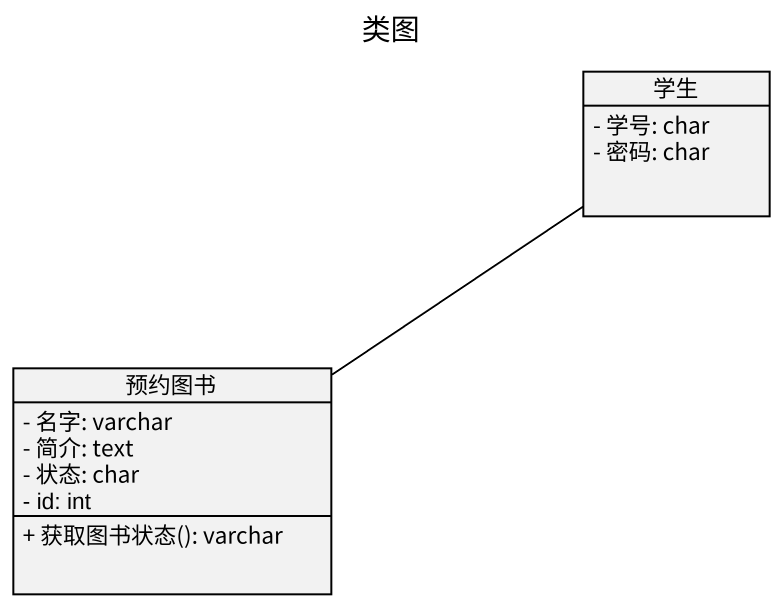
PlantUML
@startuml
title 类图
hide circle
hide empty members
skinparam classAttributeIconSize 0
class 学生 {
  - 学号: char
  - 密码: char
}
class 预约图书 {
  - 名字: varchar
  - 简介: text
  - 状态: char
  - id: int
  + 获取图书状态(): varchar
}
学生 -- 预约图书
@enduml
